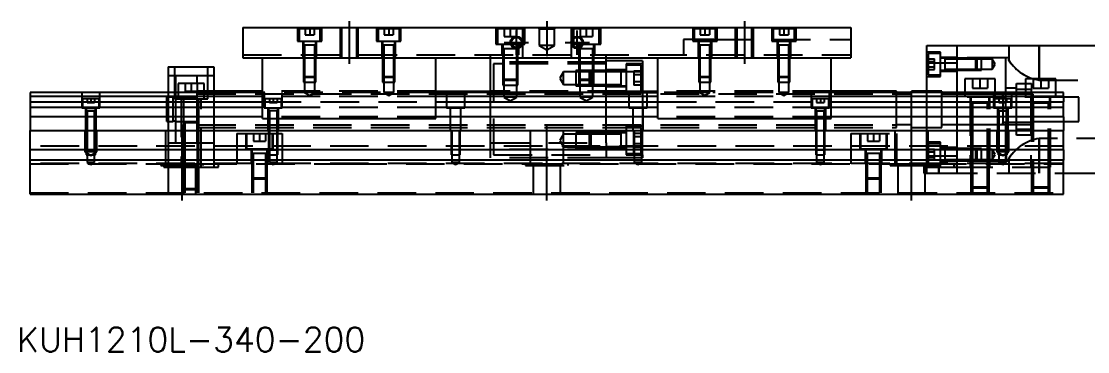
# Model space of a CAD drawing. Extents: x -8 to 530, y -283 to 102.
# Drawn here: x -2.9 to 347.9, y -282.8 to -174 of the extents above; entities that cross this region are included whole.
import ezdxf

# ---------------------------------------------------------------- set-up
doc = ezdxf.new("R2010")
doc.units = 0
doc.linetypes.add('CENTER', pattern=[50.8, 31.75, -6.35, 6.35, -6.35])
doc.linetypes.add('DASHED', pattern=[19.05, 12.7, -6.35])
doc.layers.get('0').update_dxf_attribs({"linetype": 'CONTINUOUS'})
doc.layers.add('CENTER', color=1, linetype='CENTER')
doc.styles.get("Standard").update_dxf_attribs({"font": 'txt.shx', "height": 3, "bigfont": 'bigfont.shx'})

msp = doc.modelspace()

# ---------------------------------------------------------------- linework, layer by layer
at = {"color": 7, "linetype": 'CONTINUOUS'}
for p, q in [((70, -176), (70, -186)), ((70, -176), (270, -176)), ((270, -176), (270, -186)), ((295, -187.67029), (295, -182)), ((295, -182), (305, -182)), ((305, -182), (377, -182)), ((305, -197.5), (305, -182)), ((45.5, -189), (45.5, -197.5)), ((45.5, -189), (60.5, -189)), ((60.5, -189), (60.5, -197.5)), ((70, -186), (270, -186)), ((76.5, -206), (76.5, -186)), ((133.5, -206), (133.5, -186)), ((151.5, -197), (151.5, -186)), ((189.5, -197.5), (189.5, -186)), ((201.5, -187), (189.5, -187)), ((201.5, -187), (201.5, -197.5)), ((206.5, -206), (206.5, -186)), ((263.5, -206), (263.5, -186)), ((295, -197.5), (295, -187.67029)), ((295, -187.67029), (305, -187.67029)), ((194.5, -192.75), (194.5, -190.249994)), ((194.5, -195.250006), (194.5, -190.249994)), ((194.5, -195.250006), (194.5, -192.599968)), ((184.1, -194.85), (189.5, -194.85)), ((317.5, -193), (307.5, -193)), ((307.5, -193), (307.5, -197.5)), ((317.5, -197.5), (317.5, -193)), ((337.5, -193), (327.5, -193)), ((327.5, -193), (327.5, -197.5)), ((337.5, -197.5), (337.5, -193)), ((0, -197.5), (0, -198.752272)), ((76.5, -197.5), (0, -197.5)), ((76.5, -198.752272), (0, -198.752272)), ((0, -198.752272), (0, -200.52668)), ((76.5, -197), (60.5, -197)), ((133.5, -197), (151.5, -197)), ((206.5, -197.5), (133.5, -197.5)), ((206.5, -198.752272), (133.5, -198.752272)), ((201.5, -197), (206.5, -197)), ((285, -197), (263.5, -197)), ((340, -197.5), (263.5, -197.5)), ((340, -198.752272), (263.5, -198.752272)), ((285, -197.5), (285, -197)), ((290, -197.5), (290, -197)), ((295, -197), (290, -197)), ((320, -197.999994), (320, -208.000006)), ((320, -197.999994), (320, -198.75)), ((320, -198.75), (320, -199)), ((321, -198.75), (320, -198.75)), ((320, -199), (320, -199.5)), ((324.5, -198.75), (321, -198.75)), ((327.5, -198.75), (324.5, -198.75)), ((329.5, -198.75), (327.5, -198.75)), ((330, -198.75), (329.5, -198.75)), ((340, -198.752272), (340, -197.5)), ((340, -198.752272), (340, -200.52668)), ((0, -200.52668), (76.5, -200.52668)), ((0, -200.52668), (0, -202.423076)), ((0, -202.423076), (0, -205.477372)), ((76.5, -202.423076), (0, -202.423076)), ((133.5, -200.52668), (206.5, -200.52668)), ((206.5, -202.423076), (133.5, -202.423076)), ((263.5, -200.52668), (340, -200.52668)), ((340, -202.423076), (263.5, -202.423076)), ((315.500006, -201), (309.499994, -201)), ((315.500006, -201), (309.499994, -201)), ((320, -200.8), (320, -202.5)), ((320, -202.5), (320, -207.25)), ((320, -203), (320, -208.000006)), ((335.500006, -201), (329.499994, -201)), ((335.500006, -201), (329.499994, -201)), ((340, -202.423076), (340, -200.52668)), ((340, -205.477372), (340, -202.423076)), ((76.5, -205.477372), (0, -205.477372)), ((0, -205.477372), (0, -210)), ((76.5, -206), (133.5, -206)), ((206.5, -205.477372), (133.5, -205.477372)), ((206.5, -206), (263.5, -206)), ((340, -205.477372), (263.5, -205.477372)), ((340, -205.477372), (340, -210)), ((0, -216.3), (0, -210)), ((0, -210), (340, -210)), ((320, -207.25), (330, -207.25)), ((340, -216.3), (340, -210)), ((189.5, -211.15), (184.1, -211.15)), ((194.5, -211.15), (189.5, -211.15)), ((194.5, -213.25), (194.5, -210.749994)), ((194.5, -215.750006), (194.5, -210.749994)), ((194.5, -213.25), (194.5, -210.749994)), ((194.5, -215.750006), (194.5, -210.749994)), ((194.5, -215.35), (194.5, -211.15)), ((340, -216.3), (0, -216.3)), ((0, -219.7), (0, -216.3)), ((184.1, -215.35), (189.5, -215.35)), ((189.5, -215.35), (194.5, -215.35)), ((194.5, -215.750006), (194.5, -215.35)), ((340, -216.3), (340, -219.7)), ((0, -231), (0, -219.7)), ((340, -219.7), (0, -219.7)), ((340, -231), (340, -219.7)), ((340, -224), (377, -224)), ((0, -231), (340, -231))]:
    msp.add_line(p, q, dxfattribs=at)
at = {"color": 3, "linetype": 'DASHED'}
for p, q in [((88, -176), (88, -180.5)), ((95.5, -176.5), (88.5, -176.5)), ((88.5, -176.5), (88.5, -180.5)), ((90.5, -176.5), (90.5, -178.5)), ((90.5, -178.5), (92, -178.5)), ((92, -176.5), (92, -178.5)), ((92, -178.5), (93.5, -178.5)), ((93.5, -176.5), (93.5, -178.5)), ((95.5, -180.5), (95.5, -176.5)), ((96, -180.5), (96, -176)), ((102.000006, -176), (102.000006, -186)), ((102.5, -176), (102.5, -186)), ((107.5, -186), (107.5, -176)), ((107.999994, -186), (107.999994, -176)), ((114, -176), (114, -180.5)), ((121.5, -176.5), (114.5, -176.5)), ((114.5, -176.5), (114.5, -180.5)), ((116.5, -176.5), (116.5, -178.5)), ((116.5, -178.5), (118, -178.5)), ((118, -176.5), (118, -178.5)), ((118, -178.5), (119.5, -178.5)), ((119.5, -176.5), (119.5, -178.5)), ((121.5, -180.5), (121.5, -176.5)), ((122, -180.5), (122, -176)), ((153.25, -176), (153.25, -181.5)), ((162.25, -176.5), (153.75, -176.5)), ((153.75, -176.5), (153.75, -181.5)), ((156, -176.5), (156, -179)), ((158, -176.5), (158, -179)), ((160, -176.5), (160, -179)), ((162, -176), (162, -186)), ((162.25, -181.5), (162.25, -176.5)), ((162.75, -181.5), (162.75, -176)), ((167.5, -176.5), (167, -176)), ((167.5, -176.5), (167.5, -182)), ((167.5, -176.5), (172.5, -176.5)), ((172.5, -176.5), (173, -176)), ((172.5, -182), (172.5, -176.5)), ((178, -176), (178, -186)), ((178.25, -176), (178.25, -181.5)), ((187.25, -176.5), (178.75, -176.5)), ((178.75, -176.5), (178.75, -179.43875)), ((181, -176.5), (181, -179)), ((183, -176.5), (183, -179)), ((185, -176.5), (185, -179)), ((187.25, -181.5), (187.25, -176.5)), ((187.75, -181.5), (187.75, -176)), ((218, -176), (218, -180.5)), ((225.5, -176.5), (218.5, -176.5)), ((218.5, -176.5), (218.5, -180.5)), ((220.5, -176.5), (220.5, -178.5)), ((220.5, -178.5), (222, -178.5)), ((222, -176.5), (222, -178.5)), ((222, -178.5), (223.5, -178.5)), ((223.5, -176.5), (223.5, -178.5)), ((225.5, -180.5), (225.5, -176.5)), ((226, -180.5), (226, -176)), ((232.000006, -176), (232.000006, -186)), ((232.5, -176), (232.5, -186)), ((237.5, -186), (237.5, -176)), ((237.999994, -186), (237.999994, -176)), ((244, -176), (244, -180.5)), ((251.5, -176.5), (244.5, -176.5)), ((244.5, -176.5), (244.5, -180.5)), ((246.5, -176.5), (246.5, -178.5)), ((246.5, -178.5), (248, -178.5)), ((248, -176.5), (248, -178.5)), ((248, -178.5), (249.5, -178.5)), ((249.5, -176.5), (249.5, -178.5)), ((251.5, -180.5), (251.5, -176.5)), ((252, -180.5), (252, -176)), ((88, -180.5), (96, -180.5)), ((89.75, -180.5), (89.75, -186)), ((94.000006, -181.9), (89.999994, -181.9)), ((94.000006, -181.9), (89.999994, -181.9)), ((94.000006, -181.9), (89.999994, -181.9)), ((90, -180.5), (90, -181.9)), ((90, -181.895), (90, -181.9)), ((90, -181.9), (90.216462, -181.9)), ((90.216708, -181.9), (90, -181.9)), ((90, -181.9), (90, -181.905)), ((90, -181.9), (90, -186)), ((93.783332, -181.9), (90.216708, -181.9)), ((90.35, -181.9), (90.35, -186)), ((93.65, -186), (93.65, -181.9)), ((94, -181.9), (93.783332, -181.9)), ((93.783538, -181.9), (94, -181.9)), ((94, -181.9), (94, -180.5)), ((94, -181.9), (94, -181.895)), ((94, -181.905), (94, -181.9)), ((94, -186), (94, -181.9)), ((94.25, -186), (94.25, -180.5)), ((114, -180.5), (122, -180.5)), ((115.75, -180.5), (115.75, -186)), ((120.000006, -181.9), (115.999994, -181.9)), ((116, -180.5), (116, -181.9)), ((116, -181.895), (116, -181.9)), ((116.216708, -181.9), (116, -181.9)), ((116, -181.9), (116, -181.905)), ((116, -181.9), (116, -186)), ((119.783332, -181.9), (116.216708, -181.9)), ((116.35, -181.9), (116.35, -186)), ((119.65, -186), (119.65, -181.9)), ((120, -181.9), (119.783332, -181.9)), ((120, -181.9), (120, -180.5)), ((120, -181.9), (120, -181.895)), ((120, -181.905), (120, -181.9)), ((120, -186), (120, -181.9)), ((120.25, -186), (120.25, -180.5)), ((153.25, -181.5), (162.75, -181.5)), ((155.25, -181.5), (155.25, -185)), ((155.5, -181.5), (155.5, -183.1)), ((156, -179), (158, -179)), ((158, -179), (160, -179)), ((160.5, -182.572418), (160.5, -181.5)), ((160.75, -185), (160.75, -181.5)), ((172.5, -182), (167.5, -182)), ((167.5, -182), (170, -183.443376)), ((170, -183.443376), (172.5, -182)), ((178.25, -181.5), (187.75, -181.5)), ((178.75, -179.43875), (178.75, -179.922968)), ((178.75, -179.922968), (178.75, -181.5)), ((180.25, -181.5), (180.25, -185)), ((180.5, -181.5), (180.5, -182.572418)), ((181, -179), (183, -179)), ((183, -179), (185, -179)), ((185.5, -183.1), (185.5, -181.5)), ((185.75, -185), (185.75, -181.5)), ((215, -180), (215, -185)), ((225, -180), (215, -180)), ((218, -180.5), (226, -180.5)), ((219.75, -180.5), (219.75, -186)), ((224.000006, -181.9), (219.999994, -181.9)), ((224.000006, -181.9), (219.999994, -181.9)), ((224.000006, -181.9), (219.999994, -181.9)), ((224.000006, -181.9), (219.999994, -181.9)), ((220, -180.5), (220, -181.9)), ((220, -181.895), (220, -181.9)), ((220, -181.9), (220.216462, -181.9)), ((220.216708, -181.9), (220, -181.9)), ((220, -181.9), (220, -181.905)), ((220, -181.9), (220, -186)), ((223.783332, -181.9), (220.216708, -181.9)), ((220.35, -181.9), (220.35, -186)), ((223.65, -186), (223.65, -181.9)), ((224, -181.9), (223.783332, -181.9)), ((223.783538, -181.9), (224, -181.9)), ((224, -181.9), (224, -180.5)), ((224, -181.9), (224, -181.895)), ((224, -181.905), (224, -181.9)), ((224, -186), (224, -181.9)), ((224.25, -186), (224.25, -180.5)), ((225, -180), (270, -180)), ((244, -180.5), (252, -180.5)), ((245.75, -180.5), (245.75, -186)), ((250.000006, -181.9), (245.999994, -181.9)), ((250.000006, -181.9), (245.999994, -181.9)), ((250.000006, -181.9), (245.999994, -181.9)), ((250.000006, -181.9), (245.999994, -181.9)), ((246, -180.5), (246, -181.9)), ((246, -181.895), (246, -181.9)), ((246, -181.9), (246.216462, -181.9)), ((246.216708, -181.9), (246, -181.9)), ((246, -181.9), (246, -186)), ((246, -181.9), (246, -181.905)), ((249.783332, -181.9), (246.216708, -181.9)), ((246.35, -181.9), (246.35, -186)), ((249.65, -186), (249.65, -181.9)), ((250, -181.9), (249.783332, -181.9)), ((249.783538, -181.9), (250, -181.9)), ((250, -180.5), (250, -180)), ((250, -180), (250, -180.5)), ((250, -181.9), (250, -180.5)), ((250, -181.9), (250, -181.895)), ((250, -186), (250, -181.9)), ((250, -181.905), (250, -181.9)), ((250.25, -186), (250.25, -180.5)), ((322, -182), (322, -186.477288)), ((332, -193.35635), (332, -182)), ((332, -182), (332, -193.35635)), ((70, -185), (270, -185)), ((151.5, -186), (151.5, -185)), ((160.500006, -183.1), (155.499994, -183.1)), ((160.500006, -183.1), (155.499994, -183.1)), ((155.5, -183.095), (155.5, -183.1)), ((155.5, -183.1), (155.757448, -183.1)), ((155.757468, -183.1), (155.5, -183.1)), ((155.5, -183.1), (155.5, -183.105)), ((155.5, -183.1), (155.5, -185)), ((155.5, -185), (155.5, -186)), ((155.500006, -185), (155.500006, -186)), ((160.013852, -183.1), (155.757468, -183.1)), ((155.9, -183.1), (155.9, -185)), ((155.9, -185), (155.9, -186)), ((160.242552, -183.1), (160.013852, -183.1)), ((160.1, -185), (160.1, -183.1)), ((160.1, -193.5), (160.1, -185)), ((160.5, -183.1), (160.242552, -183.1)), ((160.242602, -183.1), (160.5, -183.1)), ((160.499994, -193.1), (160.499994, -185)), ((160.5, -182.936492), (160.5, -182.572418)), ((160.5, -183.1), (160.5, -182.936492)), ((160.5, -183.1), (160.5, -183.095)), ((160.5, -183.105), (160.5, -183.1)), ((160.5, -185), (160.5, -183.1)), ((160.5, -193.1), (160.5, -185)), ((185.500006, -183.1), (180.499994, -183.1)), ((185.500006, -183.1), (180.499994, -183.1)), ((180.5, -182.572418), (180.5, -182.936492)), ((180.5, -182.936492), (180.5, -183.1)), ((180.5, -183.095), (180.5, -183.1)), ((180.5, -183.1), (180.757448, -183.1)), ((180.757468, -183.1), (180.5, -183.1)), ((180.5, -183.1), (180.5, -183.105)), ((180.5, -183.1), (180.5, -185)), ((180.5, -185), (180.5, -193.1)), ((180.500006, -185), (180.500006, -193.1)), ((185.242552, -183.1), (180.757468, -183.1)), ((180.9, -183.1), (180.9, -185)), ((180.9, -185), (180.9, -193.5)), ((185.1, -185), (185.1, -183.1)), ((185.1, -193.5), (185.1, -185)), ((185.5, -183.1), (185.242552, -183.1)), ((185.242602, -183.1), (185.5, -183.1)), ((185.499994, -193.1), (185.499994, -185)), ((185.5, -183.1), (185.5, -183.095)), ((185.5, -183.105), (185.5, -183.1)), ((185.5, -185), (185.5, -183.1)), ((185.5, -193.1), (185.5, -185)), ((189.5, -186), (189.5, -185)), ((299.5, -184.150758), (295, -184.150758)), ((295.5, -184.650758), (295.5, -188.150758)), ((299.5, -184.650758), (295.5, -184.650758)), ((299.5, -192.150758), (299.5, -184.150758)), ((305, -185.900758), (299.5, -185.900758)), ((47.5, -189), (47.5, -199.5)), ((58.5, -199.5), (58.5, -189)), ((90, -186), (90, -192.15)), ((90.000006, -186), (90.000002, -192.15)), ((90.35, -186), (90.35, -192.5)), ((93.65, -192.5), (93.65, -186)), ((93.999998, -192.15), (93.999994, -186)), ((94, -192.15), (94, -186)), ((116, -186), (116, -192.15)), ((116.000006, -186), (116.000002, -192.15)), ((116.35, -186), (116.35, -192.5)), ((119.65, -192.5), (119.65, -186)), ((119.999998, -192.15), (119.999994, -186)), ((120, -192.15), (120, -186)), ((189.5, -187.5), (151.5, -187.5)), ((152.5, -188), (152.5, -206)), ((155.5, -188), (152.5, -188)), ((155.5, -186), (155.5, -193.1)), ((155.9, -188), (155.5, -188)), ((155.500006, -186), (155.500006, -193.100006)), ((155.9, -186), (155.9, -193.5)), ((189.5, -188), (155.9, -188)), ((196.1, -188), (196.1, -197.5)), ((201.5, -188), (196.1, -188)), ((198.65, -188.5), (196.1, -188.5)), ((199, -188.5), (198.65, -188.5)), ((201.1, -188.5), (199, -188.5)), ((201.1, -197), (201.1, -188.5)), ((220, -186), (220, -192.15)), ((220.000006, -186), (220.000002, -192.15)), ((220.35, -186), (220.35, -192.5)), ((223.65, -192.5), (223.65, -186)), ((223.999998, -192.15), (223.999994, -186)), ((224, -192.15), (224, -186)), ((246, -186), (246, -192.15)), ((246.000006, -186), (246.000002, -192.15)), ((246.35, -186), (246.35, -192.5)), ((249.65, -192.5), (249.65, -186)), ((249.999998, -192.15), (249.999994, -186)), ((250, -192.15), (250, -186)), ((295.5, -186.418706), (297.5, -186.418706)), ((295.5, -187.284732), (297.5, -187.284732)), ((295.5, -188.150758), (295.5, -191.650758)), ((295.5, -189.016782), (297.5, -189.016782)), ((297.5, -187.284732), (297.5, -186.418706)), ((297.5, -189.016782), (297.5, -187.284732)), ((297.5, -189.882808), (297.5, -189.016782)), ((300.9, -186.150758), (299.5, -186.150758)), ((300.9, -186.150758), (300.895, -186.150758)), ((300.9, -186.150752), (300.9, -190.150762)), ((300.9, -186.150752), (300.9, -190.150762)), ((300.9, -186.150752), (300.9, -186.500758)), ((300.9, -186.150758), (300.9, -186.367426)), ((305, -186.150758), (300.9, -186.150758)), ((300.905, -186.150758), (300.9, -186.150758)), ((300.9, -186.367426), (300.9, -188.150758)), ((300.9, -186.500758), (300.9, -188.017714)), ((305, -186.500758), (300.9, -186.500758)), ((300.9, -188.017714), (300.9, -188.283802)), ((300.9, -188.150758), (300.9, -190.150762)), ((300.9, -188.150758), (300.9, -190.150762)), ((300.9, -188.150758), (300.9, -189.93405)), ((300.9, -188.283802), (300.9, -189.800758)), ((321, -186), (305, -186)), ((311.15, -186.150758), (305, -186.150758)), ((311.150006, -186.150762), (305, -186.150762)), ((311.5, -186.500758), (305, -186.500758)), ((311.15, -188.150758), (311.15, -186.150758)), ((311.5, -186.500758), (311.15, -186.150758)), ((311.15, -190.150758), (311.15, -188.150758)), ((313, -186.150762), (311.150006, -186.150762)), ((311.5, -186.500758), (311.5, -188.150758)), ((313, -186.500758), (311.5, -186.500758)), ((311.5, -188.150758), (311.5, -189.800758)), ((313, -190.150752), (313, -186.150762)), ((316.5, -186.500758), (313, -186.500758)), ((316.5, -186.500758), (316.5, -188.150758)), ((317.452628, -188.150758), (316.5, -186.500758)), ((316.5, -188.150758), (316.5, -189.800758)), ((316.5, -189.800758), (317.452628, -188.150758)), ((321, -197.5), (321, -186)), ((322, -186), (321, -186)), ((322.038578, -186.714492), (322, -186.477288)), ((322, -186.477288), (322.033206, -186.69572)), ((322.033206, -186.69572), (322.130496, -186.952408)), ((322.151334, -186.995906), (322.038578, -186.714492)), ((48, -192), (45.5, -192)), ((48, -197.5), (48, -192)), ((55, -192), (48, -192)), ((55, -194.5), (55, -192)), ((60.5, -192), (55, -192)), ((90, -192.15), (94, -192.15)), ((90, -192.15), (90.35, -192.5)), ((90.000002, -192.15), (90.000006, -194)), ((93.65, -192.5), (90.35, -192.5)), ((90.35, -192.5), (90.35, -194)), ((93.65, -192.5), (94, -192.15)), ((93.65, -194), (93.65, -192.5)), ((93.999994, -194), (93.999998, -192.15)), ((116, -192.15), (120, -192.15)), ((116, -192.15), (116.35, -192.5)), ((116.000002, -192.15), (116.000006, -194)), ((119.65, -192.5), (116.35, -192.5)), ((116.35, -192.5), (116.35, -194)), ((119.65, -192.5), (120, -192.15)), ((119.65, -194), (119.65, -192.5)), ((119.999994, -194), (119.999998, -192.15)), ((175.5, -190.65), (174.287564, -192.75)), ((174.287564, -192.75), (175.5, -194.85)), ((175.5, -194.85), (175.5, -190.65)), ((179.5, -190.65), (175.5, -190.65)), ((184.5, -190.250002), (179.5, -190.250006)), ((179.5, -190.250006), (179.5, -195.249994)), ((184.1, -190.65), (179.5, -190.65)), ((184.5, -190.25), (184.1, -190.65)), ((184.1, -194.85), (184.1, -190.65)), ((189.5, -190.65), (184.1, -190.65)), ((184.5, -190.25), (184.5, -195.25)), ((189.5, -190.25), (184.5, -190.25)), ((189.5, -190.250006), (184.5, -190.250002)), ((196.1, -190), (189.5, -190)), ((194.5, -190.25), (189.5, -190.25)), ((195, -190.630684), (189.5, -190.630684)), ((194.5, -190.65), (189.5, -190.65)), ((194.5, -190.25), (194.495, -190.25)), ((194.5, -192.599968), (194.5, -190.249994)), ((194.5, -190.507468), (194.5, -190.25)), ((194.505, -190.25), (194.5, -190.25)), ((195, -190.25), (194.5, -190.25)), ((194.5, -192.599954), (194.5, -190.507468)), ((194.5, -192.95002), (194.5, -192.599954)), ((195.35, -190.25), (195, -190.25)), ((195.35, -190.630684), (195, -190.630684)), ((196.1, -190.25), (195.35, -190.25)), ((198.65, -190.630684), (195.35, -190.630684)), ((198.6, -190.440598), (198.6, -191.5953)), ((201.1, -190.440598), (198.6, -190.440598)), ((198.6, -191.5953), (198.6, -193.9047)), ((201.1, -191.5953), (198.6, -191.5953)), ((199, -190.630684), (198.65, -190.630684)), ((201.5, -190.630684), (199, -190.630684)), ((220, -192.15), (224, -192.15)), ((220, -192.15), (220.35, -192.5)), ((220.000002, -192.15), (220.000006, -194)), ((223.65, -192.5), (220.35, -192.5)), ((220.35, -192.5), (220.35, -194)), ((223.65, -192.5), (224, -192.15)), ((223.65, -194), (223.65, -192.5)), ((223.999994, -194), (223.999998, -192.15)), ((246, -192.15), (250, -192.15)), ((246, -192.15), (246.35, -192.5)), ((246.000002, -192.15), (246.000006, -194)), ((249.65, -192.5), (246.35, -192.5)), ((246.35, -192.5), (246.35, -194)), ((249.65, -192.5), (250, -192.15)), ((249.65, -194), (249.65, -192.5)), ((249.999994, -194), (249.999998, -192.15)), ((295, -192.150758), (299.5, -192.150758)), ((295.5, -189.882808), (297.5, -189.882808)), ((295.5, -191.650758), (299.5, -191.650758)), ((299.5, -190.150758), (300.905, -190.150758)), ((299.5, -190.400758), (305, -190.400758)), ((300.895, -190.150758), (305, -190.150758)), ((300.9, -189.800758), (305, -189.800758)), ((300.9, -189.93405), (300.9, -190.150758)), ((300.9, -189.93405), (300.9, -190.150758)), ((300.9, -190.150758), (300.9, -189.93409)), ((300.9, -190.150758), (300.9, -189.93409)), ((305, -189.800758), (311.5, -189.800758)), ((305, -190.150752), (311.150006, -190.150752)), ((305, -190.150758), (311.15, -190.150758)), ((311.15, -190.150758), (311.5, -189.800758)), ((311.150006, -190.150752), (313, -190.150752)), ((311.5, -189.800758), (313, -189.800758)), ((313, -189.800758), (316.5, -189.800758)), ((57.25, -194.5), (48.75, -194.5)), ((48.75, -194.5), (48.75, -197.5)), ((51, -194.5), (51, -197)), ((53, -194.5), (53, -197)), ((55, -194.5), (55, -197)), ((57.25, -197.5), (57.25, -194.5)), ((90.000006, -194), (93.999994, -194)), ((90.35, -194), (90.35, -197.5)), ((93.65, -197.5), (93.65, -194)), ((116.000006, -194), (119.999994, -194)), ((116.35, -194), (116.35, -197.5)), ((119.65, -197.5), (119.65, -194)), ((155.5, -193.1), (160.5, -193.1)), ((155.5, -193.1), (155.9, -193.5)), ((155.500006, -193.100006), (155.500006, -195)), ((155.500006, -195), (160.499994, -195)), ((160.1, -193.5), (155.9, -193.5)), ((155.9, -193.5), (155.9, -195)), ((155.9, -195), (155.9, -199)), ((160.1, -193.5), (160.5, -193.1)), ((160.1, -195), (160.1, -193.5)), ((160.1, -199), (160.1, -195)), ((160.499994, -195), (160.499994, -193.1)), ((175.5, -194.85), (179.5, -194.85)), ((179.5, -194.85), (184.1, -194.85)), ((179.5, -195.249994), (184.5, -195.249998)), ((180.5, -193.1), (185.5, -193.1)), ((180.5, -193.1), (180.9, -193.5)), ((180.500006, -193.1), (180.500006, -195)), ((180.500006, -195), (185.499994, -195)), ((185.1, -193.5), (180.9, -193.5)), ((180.9, -193.5), (180.9, -195)), ((180.9, -195), (180.9, -199)), ((184.1, -194.85), (184.5, -195.25)), ((184.1, -194.85), (189.5, -194.85)), ((184.5, -195.249998), (189.5, -195.249994)), ((184.5, -195.25), (189.5, -195.249998)), ((185.1, -193.5), (185.5, -193.1)), ((185.1, -195), (185.1, -193.5)), ((185.1, -199), (185.1, -195)), ((185.499994, -195), (185.499994, -193.1)), ((189.5, -194.85), (194.5, -194.85)), ((189.5, -195.249998), (194.505, -195.25)), ((189.5, -195.5), (196.1, -195.5)), ((194.495, -195.25), (196.1, -195.25)), ((194.5, -194.992552), (194.5, -192.95002)), ((194.5, -195.25), (194.5, -194.992552)), ((201.1, -193.9047), (198.6, -193.9047)), ((198.6, -193.9047), (198.6, -195.059402)), ((201.1, -195.059402), (198.6, -195.059402)), ((220.000006, -194), (223.999994, -194)), ((220.35, -194), (220.35, -197.5)), ((223.65, -197.5), (223.65, -194)), ((246.000006, -194), (249.999994, -194)), ((246.35, -194), (246.35, -197.5)), ((249.65, -197.5), (249.65, -194)), ((310, -193), (310, -196)), ((310, -196), (312.5, -196)), ((312.5, -193), (312.5, -196)), ((312.5, -196), (315, -196)), ((315, -193), (315, -196)), ((324.5, -196), (321, -196)), ((324.5, -194.5), (327.5, -194.5)), ((324.5, -196.5), (324.5, -194.5)), ((327.5, -194.5), (329.5, -194.5)), ((329.5, -194.5), (329.5, -196.5)), ((330, -193), (330, -196)), ((330, -196), (332.5, -196)), ((332, -193.35635), (357, -193.35635)), ((332.5, -193), (332.5, -196)), ((332.5, -196), (335, -196)), ((335, -193), (335, -196)), ((17, -197.5), (17, -202.5)), ((22.75, -199.5), (17.25, -199.5)), ((17.25, -199.5), (17.25, -202.5)), ((18.75, -199.5), (18.75, -200.8)), ((20, -199.5), (20, -200.8)), ((21.25, -199.5), (21.25, -200.8)), ((22.75, -202.5), (22.75, -199.5)), ((23, -202.5), (23, -197.5)), ((45, -203), (45, -199)), ((45.5, -199), (45, -199)), ((45.5, -197.5), (45.5, -210)), ((47.1, -199), (45.5, -199)), ((47.1, -203), (47.1, -199)), ((48, -199.2), (47.1, -199.2)), ((47.5, -199.5), (58.5, -199.5)), ((48, -203), (48, -197.5)), ((48.75, -199), (48, -199)), ((48.75, -197.5), (48.75, -199.5)), ((55, -199), (48.75, -199)), ((49.75, -199.5), (49.75, -222)), ((50.5, -199.5), (50.5, -207.5)), ((51, -197), (53, -197)), ((53, -197), (55, -197)), ((55, -197.5), (55, -197)), ((57.25, -197), (55, -197)), ((55, -199.5), (55, -197.5)), ((55, -197.875), (285, -197.875)), ((55, -203), (55, -199.5)), ((55.5, -207.5), (55.5, -199.5)), ((56.25, -222), (56.25, -199.5)), ((60.5, -197), (57.25, -197)), ((57.25, -199.5), (57.25, -197.5)), ((60.5, -197.5), (60.5, -210)), ((133.5, -197), (76.5, -197)), ((115.35, -197.5), (76.5, -197.5)), ((133.5, -198.752272), (76.5, -198.752272)), ((77, -197.5), (77, -202.5)), ((82.75, -199.5), (77.25, -199.5)), ((77.25, -199.5), (77.25, -202.5)), ((78.75, -199.5), (78.75, -200.8)), ((80, -199.5), (80, -200.8)), ((81.25, -199.5), (81.25, -200.8)), ((82.75, -202.5), (82.75, -199.5)), ((83, -202.5), (83, -197.5)), ((93.65, -197.5), (90.35, -197.5)), ((90.35, -197.5), (92, -198.452628)), ((92, -198.452628), (93.65, -197.5)), ((119.65, -197.5), (116.35, -197.5)), ((116.35, -197.5), (118, -198.452628)), ((118, -198.452628), (119.65, -197.5)), ((133.5, -197.5), (118.65, -197.5)), ((137, -197.5), (137, -202.5)), ((143, -202.5), (143, -197.5)), ((151.5, -210), (151.5, -197)), ((196.1, -197), (151.5, -197)), ((160.1, -199), (155.9, -199)), ((155.9, -199), (158, -200.212436)), ((158, -200.212436), (160.1, -199)), ((185.1, -199), (180.9, -199)), ((180.9, -199), (183, -200.212436)), ((183, -200.212436), (185.1, -199)), ((189.5, -210), (189.5, -197.5)), ((195.35, -197.5), (206.5, -197.5)), ((196.1, -197), (201.1, -197)), ((197, -197.5), (197, -202.5)), ((221.35, -197.5), (198.65, -197.5)), ((201.5, -197), (201.1, -197)), ((201.5, -197.5), (201.5, -210)), ((203, -202.5), (203, -197.5)), ((263.5, -197), (206.5, -197)), ((263.5, -198.752272), (206.5, -198.752272)), ((223.65, -197.5), (220.35, -197.5)), ((220.35, -197.5), (222, -198.452628)), ((222, -198.452628), (223.65, -197.5)), ((263.5, -197.5), (224.65, -197.5)), ((249.65, -197.5), (246.35, -197.5)), ((246.35, -197.5), (248, -198.452628)), ((248, -198.452628), (249.65, -197.5)), ((257, -197.5), (257, -202.5)), ((262.75, -199.5), (257.25, -199.5)), ((257.25, -199.5), (257.25, -202.5)), ((258.75, -199.5), (258.75, -200.8)), ((260, -199.5), (260, -200.8)), ((261.25, -199.5), (261.25, -200.8)), ((262.75, -202.5), (262.75, -199.5)), ((263, -202.5), (263, -197.5)), ((285, -203), (285, -197.5)), ((290, -198), (285, -198)), ((290, -203), (290, -197.5)), ((300, -197), (295, -197)), ((295, -210), (295, -197.5)), ((300, -197.5), (300, -197)), ((300, -203), (300, -197.5)), ((305, -198), (300, -198)), ((305, -199), (305, -197.5)), ((307.5, -198), (305, -198)), ((340, -199), (305, -199)), ((305, -210), (305, -199)), ((307.5, -197.5), (307.5, -199)), ((317.5, -198), (307.5, -198)), ((309.25, -199), (309.25, -222)), ((309.5, -199), (309.5, -201)), ((315.5, -201), (315.5, -199)), ((315.75, -222), (315.75, -199)), ((317, -197.5), (317, -202.5)), ((322.75, -199.5), (317.25, -199.5)), ((317.25, -199.5), (317.25, -202.5)), ((317.5, -199), (317.5, -197.5)), ((320, -198), (317.5, -198)), ((318.75, -199.5), (318.75, -200.8)), ((320, -198), (319.995, -198)), ((320, -198), (320, -198.564922)), ((320, -198.564038), (320, -198)), ((320.005, -198), (320, -198)), ((321, -198), (320, -198)), ((320, -198.564922), (320, -198.999226)), ((320, -198.999226), (320, -199.399154)), ((320, -199.5), (320, -200.8)), ((321, -199), (321, -197.5)), ((324.5, -198), (321, -198)), ((321, -199.5), (321, -199)), ((321, -202.5), (321, -199.5)), ((321.25, -199.5), (321.25, -200.8)), ((322.75, -202.5), (322.75, -199.5)), ((323, -202.5), (323, -197.5)), ((327.5, -196.5), (324.5, -196.5)), ((324.5, -197.5), (324.5, -196.5)), ((324.5, -199), (324.5, -197.5)), ((327.5, -198), (324.5, -198)), ((324.5, -209.5), (324.5, -199)), ((329.5, -196.5), (327.5, -196.5)), ((327.5, -197.5), (327.5, -199)), ((329.5, -198), (327.5, -198)), ((329.25, -199), (329.25, -222)), ((329.5, -197.5), (329.5, -196.5)), ((329.5, -199), (329.5, -197.5)), ((330, -198), (329.5, -198)), ((329.5, -199), (329.5, -201)), ((330, -199), (330, -198)), ((330, -201), (330, -199)), ((335.5, -201), (335.5, -199)), ((335.75, -222), (335.75, -199)), ((337.5, -199), (337.5, -197.5)), ((345, -199), (340, -199)), ((345, -203), (345, -199)), ((17, -202.5), (23, -202.5)), ((18.25, -202.5), (18.25, -210)), ((18.5, -202.5), (18.5, -203.5)), ((18.75, -200.8), (20, -200.8)), ((20, -200.8), (21.25, -200.8)), ((21.5, -203.5), (21.5, -202.5)), ((21.75, -210), (21.75, -202.5)), ((45, -207), (45, -203)), ((47.1, -207), (47.1, -203)), ((48, -210), (48, -203)), ((55, -207.500302), (55, -203)), ((76.5, -200.52668), (133.5, -200.52668)), ((133.5, -202.423076), (76.5, -202.423076)), ((77, -202.5), (83, -202.5)), ((78.25, -202.5), (78.25, -210)), ((78.5, -202.5), (78.5, -203.5)), ((78.75, -200.8), (80, -200.8)), ((80, -200.8), (81.25, -200.8)), ((81.5, -203.5), (81.5, -202.5)), ((81.75, -210), (81.75, -202.5)), ((137, -202.5), (143, -202.5)), ((138.25, -202.5), (138.25, -210)), ((141.75, -210), (141.75, -202.5)), ((197, -202.5), (203, -202.5)), ((198.25, -202.5), (198.25, -210)), ((201.75, -210), (201.75, -202.5)), ((206.5, -200.52668), (263.5, -200.52668)), ((263.5, -202.423076), (206.5, -202.423076)), ((257, -202.5), (263, -202.5)), ((258.25, -202.5), (258.25, -210)), ((258.5, -202.5), (258.5, -203.5)), ((258.75, -200.8), (260, -200.8)), ((260, -200.8), (261.25, -200.8)), ((261.5, -203.5), (261.5, -202.5)), ((261.75, -210), (261.75, -202.5)), ((285, -209), (285, -203)), ((290, -209), (290, -203)), ((300, -209), (300, -203)), ((309.5, -200.995), (309.5, -201)), ((309.849602, -201), (309.5, -201)), ((309.5, -201), (309.5, -201.005)), ((309.5, -201), (309.5, -210)), ((315.15035, -201), (309.849602, -201)), ((310, -201), (310, -210)), ((315, -222), (315, -201)), ((315.5, -201), (315.15035, -201)), ((315.5, -201), (315.5, -200.995)), ((315.5, -201.005), (315.5, -201)), ((315.5, -222), (315.5, -201)), ((317, -202.5), (323, -202.5)), ((318.25, -202.5), (318.25, -210)), ((318.5, -202.5), (318.5, -203.5)), ((318.75, -200.8), (320, -200.8)), ((320, -200.8), (321.25, -200.8)), ((320, -200.899918), (320, -202.499894)), ((320, -202.499894), (320, -203.200036)), ((320, -203.200036), (320, -207.43509)), ((321, -203), (321, -202.5)), ((321, -220), (321, -203)), ((321.5, -203.5), (321.5, -202.5)), ((321.75, -210), (321.75, -202.5)), ((329.5, -200.995), (329.5, -201)), ((329.5, -201), (329.84965, -201)), ((329.849602, -201), (329.5, -201)), ((329.5, -201), (329.5, -222)), ((329.5, -201), (329.5, -201.005)), ((335.15035, -201), (329.849602, -201)), ((330, -201), (330, -222)), ((335, -222), (335, -201)), ((335.150204, -201), (335.5, -201)), ((335.5, -201), (335.15035, -201)), ((335.5, -201), (335.5, -200.995)), ((335.5, -222), (335.5, -201)), ((335.5, -201.005), (335.5, -201)), ((345, -207), (345, -203)), ((21.500006, -203.5), (18.499994, -203.5)), ((19.998804, -203.5), (18.499994, -203.5)), ((21.500006, -203.5), (18.499994, -203.5)), ((19.998804, -203.5), (18.499994, -203.5)), ((18.5, -203.495), (18.5, -203.5)), ((18.5, -203.5), (18.62467, -203.5)), ((18.624678, -203.5), (18.5, -203.5)), ((18.5, -203.5), (18.62467, -203.5)), ((18.624678, -203.5), (18.5, -203.5)), ((18.5, -203.5), (18.5, -203.505)), ((18.5, -203.5), (18.5, -210)), ((18.62467, -203.5), (21.375392, -203.5)), ((18.62467, -203.5), (21.375392, -203.5)), ((19.998804, -203.5), (18.624678, -203.5)), ((19.998804, -203.5), (18.624678, -203.5)), ((18.75, -203.5), (18.75, -210)), ((21.500006, -203.5), (19.998804, -203.5)), ((21.500006, -203.5), (19.998804, -203.5)), ((21.37533, -203.5), (19.998804, -203.5)), ((21.37533, -203.5), (19.998804, -203.5)), ((21.25, -210), (21.25, -203.5)), ((21.5, -203.5), (21.37533, -203.5)), ((21.5, -203.5), (21.37533, -203.5)), ((21.375392, -203.5), (21.5, -203.5)), ((21.375392, -203.5), (21.5, -203.5)), ((21.5, -203.5), (21.5, -203.495)), ((21.5, -203.505), (21.5, -203.5)), ((21.5, -210), (21.5, -203.5)), ((47.1, -206.8), (48, -206.8)), ((133.5, -205.477372), (76.5, -205.477372)), ((79.998804, -203.5), (78.499994, -203.5)), ((79.998804, -203.5), (78.499994, -203.5)), ((78.5, -203.495), (78.5, -203.5)), ((78.624678, -203.5), (78.5, -203.5)), ((78.624678, -203.5), (78.5, -203.5)), ((78.5, -203.5), (78.5, -203.505)), ((78.5, -203.5), (78.5, -210)), ((79.998804, -203.5), (78.624678, -203.5)), ((79.998804, -203.5), (78.624678, -203.5)), ((78.75, -203.5), (78.75, -210)), ((81.500006, -203.5), (79.998804, -203.5)), ((81.500006, -203.5), (79.998804, -203.5)), ((81.37533, -203.5), (79.998804, -203.5)), ((81.37533, -203.5), (79.998804, -203.5)), ((81.25, -210), (81.25, -203.5)), ((81.5, -203.5), (81.37533, -203.5)), ((81.5, -203.5), (81.37533, -203.5)), ((81.5, -203.5), (81.5, -203.495)), ((81.5, -203.505), (81.5, -203.5)), ((81.5, -210), (81.5, -203.5)), ((152.5, -206), (152.5, -210)), ((263.5, -205.477372), (206.5, -205.477372)), ((261.500006, -203.5), (258.499994, -203.5)), ((259.998804, -203.5), (258.499994, -203.5)), ((259.998804, -203.5), (258.499994, -203.5)), ((258.5, -203.495), (258.5, -203.5)), ((258.5, -203.5), (258.62467, -203.5)), ((258.624678, -203.5), (258.5, -203.5)), ((258.624678, -203.5), (258.5, -203.5)), ((258.5, -203.5), (258.5, -203.505)), ((258.5, -203.5), (258.5, -210)), ((258.62467, -203.5), (261.375392, -203.5)), ((259.998804, -203.5), (258.624678, -203.5)), ((259.998804, -203.5), (258.624678, -203.5)), ((258.75, -203.5), (258.75, -210)), ((261.500006, -203.5), (259.998804, -203.5)), ((261.500006, -203.5), (259.998804, -203.5)), ((261.37533, -203.5), (259.998804, -203.5)), ((261.37533, -203.5), (259.998804, -203.5)), ((261.25, -210), (261.25, -203.5)), ((261.5, -203.5), (261.37533, -203.5)), ((261.5, -203.5), (261.37533, -203.5)), ((261.375392, -203.5), (261.5, -203.5)), ((261.5, -203.5), (261.5, -203.495)), ((261.5, -203.505), (261.5, -203.5)), ((261.5, -210), (261.5, -203.5)), ((319.998804, -203.5), (318.499994, -203.5)), ((319.998804, -203.5), (318.499994, -203.5)), ((318.5, -203.495), (318.5, -203.5)), ((318.5, -203.5), (318.62467, -203.5)), ((318.624678, -203.5), (318.5, -203.5)), ((318.624678, -203.5), (318.5, -203.5)), ((318.5, -203.5), (318.5, -210)), ((318.5, -203.5), (318.5, -203.505)), ((318.62467, -203.5), (321.375392, -203.5)), ((319.998804, -203.5), (318.624678, -203.5)), ((319.998804, -203.5), (318.624678, -203.5)), ((318.75, -203.5), (318.75, -210)), ((321.500006, -203.5), (319.998804, -203.5)), ((321.500006, -203.5), (319.998804, -203.5)), ((321.37533, -203.5), (319.998804, -203.5)), ((321.37533, -203.5), (319.998804, -203.5)), ((321.25, -210), (321.25, -203.5)), ((321.5, -203.5), (321.37533, -203.5)), ((321.5, -203.5), (321.37533, -203.5)), ((321.375392, -203.5), (321.5, -203.5)), ((321.5, -203.5), (321.5, -203.495)), ((321.5, -210), (321.5, -203.5)), ((321.5, -203.505), (321.5, -203.5)), ((18, -210), (18, -217)), ((18.5, -210), (18.5, -216.25)), ((18.500006, -210), (18.500006, -216.250006)), ((18.75, -210), (18.75, -216.3)), ((21.25, -216.3), (21.25, -210)), ((21.499994, -216.250006), (21.499994, -210)), ((21.5, -216.25), (21.5, -210)), ((22, -217), (22, -210)), ((44.638098, -221), (44.638098, -210)), ((45, -207), (45.5, -207)), ((45.5, -207), (47.1, -207)), ((45.5, -210), (45.5, -216.3)), ((48, -207), (50.5, -207)), ((48, -214), (48, -210)), ((55.500006, -207.5), (50.499994, -207.5)), ((55.500006, -207.5), (50.499994, -207.5)), ((50.5, -207), (55, -207)), ((50.5, -207.495), (50.5, -207.5)), ((50.5, -207.5), (50.757448, -207.5)), ((50.757468, -207.5), (50.5, -207.5)), ((50.5, -207.5), (50.5, -207.505)), ((50.5, -207.5), (50.5, -210)), ((50.5, -210), (50.5, -216.3)), ((55.242552, -207.5), (50.757468, -207.5)), ((50.9, -207.5), (50.9, -210)), ((50.9, -210), (50.9, -216.3)), ((55, -210), (55, -207.500302)), ((55, -208.125), (285, -208.125)), ((55, -209), (285, -209)), ((55, -214), (55, -210)), ((55.1, -210), (55.1, -207.5)), ((55.1, -216.3), (55.1, -210)), ((55.5, -207.5), (55.242552, -207.5)), ((55.242602, -207.5), (55.5, -207.5)), ((55.361902, -210), (55.361902, -221)), ((55.5, -207.5), (55.5, -207.495)), ((55.5, -207.505), (55.5, -207.5)), ((55.5, -210), (55.5, -207.5)), ((55.5, -216.3), (55.5, -210)), ((60.5, -210), (60.5, -216.3)), ((78.5, -210), (78.5, -216.25)), ((78.500006, -210), (78.500006, -216.250006)), ((78.75, -210), (78.75, -216.3)), ((81.25, -216.3), (81.25, -210)), ((81.499994, -216.250006), (81.499994, -210)), ((81.5, -216.25), (81.5, -210)), ((138.500006, -210), (138.500006, -216.3)), ((138.75, -210), (138.75, -218)), ((141.25, -218), (141.25, -210)), ((141.499994, -216.3), (141.499994, -210)), ((151.5, -214), (151.5, -210)), ((152.5, -210), (152.5, -216.3)), ((164.638098, -221), (164.638098, -210)), ((175.361902, -210), (175.361902, -221)), ((189.5, -214), (189.5, -210)), ((196.1, -208.5), (196.1, -218)), ((201.5, -208.5), (196.1, -208.5)), ((201.1, -209), (196.1, -209)), ((198.500006, -210), (198.500006, -216.3)), ((198.75, -210), (198.75, -218)), ((201.1, -210), (201.1, -209)), ((201.1, -216.3), (201.1, -210)), ((201.25, -218), (201.25, -210)), ((201.499994, -216.3), (201.499994, -210)), ((258.5, -210), (258.5, -216.25)), ((258.500006, -210), (258.500006, -216.250006)), ((258.75, -210), (258.75, -216.3)), ((261.25, -216.3), (261.25, -210)), ((261.499994, -216.250006), (261.499994, -210)), ((261.5, -216.25), (261.5, -210)), ((284.638098, -221), (284.638098, -210)), ((285, -208), (290, -208)), ((290, -209), (295, -209)), ((295, -209), (300, -209)), ((295, -216.3), (295, -210)), ((295.361902, -210), (295.361902, -221)), ((300, -208), (305, -208)), ((305, -208), (309.5, -208)), ((305, -216.3), (305, -210)), ((309.5, -208), (310, -208)), ((309.5, -210), (309.5, -216.3)), ((310, -208), (320.005, -208)), ((310, -210), (310, -216.3)), ((318, -210), (318, -217)), ((318.5, -210), (318.5, -216.25)), ((318.500006, -210), (318.500006, -216.250006)), ((318.75, -210), (318.75, -216.3)), ((319.995, -208), (329.5, -208)), ((320, -207.43509), (320, -208)), ((320, -208), (320, -207.435962)), ((320.005, -208), (329.5, -208)), ((321.25, -216.3), (321.25, -210)), ((321.499994, -216.250006), (321.499994, -210)), ((321.5, -216.25), (321.5, -210)), ((322, -217), (322, -210)), ((324.5, -209.5), (329.5, -209.5)), ((324.5, -211.5), (324.5, -209.5)), ((329.5, -208), (330, -208)), ((330, -207), (340, -207)), ((340, -207), (345, -207)), ((68, -211), (68, -216.3)), ((68, -211), (78.5, -211)), ((71, -211), (71, -216)), ((71.25, -211), (71.25, -216)), ((73.5, -211), (73.5, -213.5)), ((73.5, -213.5), (75.5, -213.5)), ((75.5, -211), (75.5, -213.5)), ((75.5, -213.5), (77.5, -213.5)), ((77.5, -211), (77.5, -213.5)), ((78.5, -211), (78.75, -211)), ((78.75, -211), (81.25, -211)), ((79.75, -216), (79.75, -211)), ((80, -216), (80, -211)), ((81.25, -211), (81.5, -211)), ((81.5, -211), (83, -211)), ((83, -211), (83, -216.3)), ((175.5, -211.15), (174.287564, -213.25)), ((174.287564, -213.25), (175.5, -215.35)), ((175.5, -215.35), (175.5, -211.15)), ((179.5, -211.15), (175.5, -211.15)), ((184.5, -210.750002), (179.5, -210.750006)), ((179.5, -210.750006), (179.5, -215.749994)), ((184.1, -211.15), (179.5, -211.15)), ((184.5, -210.75), (184.1, -211.15)), ((184.1, -215.35), (184.1, -211.15)), ((184.5, -210.75), (184.5, -215.75)), ((189.5, -210.75), (184.5, -210.75)), ((189.5, -210.750006), (184.5, -210.750002)), ((196.1, -210.5), (189.5, -210.5)), ((194.505, -210.75), (189.5, -210.75)), ((196.1, -210.75), (194.495, -210.75)), ((194.5, -210.75), (194.5, -211.007448)), ((194.5, -211.007468), (194.5, -210.75)), ((194.5, -210.75), (194.5, -211.007448)), ((194.5, -211.007468), (194.5, -210.75)), ((194.5, -213.099954), (194.5, -211.007468)), ((194.5, -215.492552), (194.5, -213.099954)), ((198.6, -210.940598), (198.6, -212.0953)), ((201.1, -210.940598), (198.6, -210.940598)), ((201.1, -212.0953), (198.6, -212.0953)), ((198.6, -212.0953), (198.6, -214.4047)), ((270, -211), (270, -216.3)), ((270, -211), (285, -211)), ((273, -211), (273, -216)), ((273.25, -211), (273.25, -216)), ((275.5, -211), (275.5, -213.5)), ((275.5, -213.5), (277.5, -213.5)), ((277.5, -211), (277.5, -213.5)), ((277.5, -213.5), (279.5, -213.5)), ((279.5, -211), (279.5, -213.5)), ((281.75, -216), (281.75, -211)), ((282, -216), (282, -211)), ((285, -211), (285, -216.3)), ((299.5, -213.849242), (295, -213.849242)), ((299.5, -221.849242), (299.5, -213.849242)), ((329.5, -211.5), (324.5, -211.5)), ((357, -212.64365), (332, -212.64365)), ((332, -224), (332, -212.64365)), ((332, -212.64365), (332, -222)), ((340, -215.15), (0, -215.15)), ((22, -217), (18, -217)), ((18, -217), (20, -218.1547)), ((18.5, -216.25), (21.5, -216.25)), ((18.5, -216.25), (18.55, -216.3)), ((18.500006, -216.250006), (18.500006, -216.3)), ((18.500006, -216.3), (18.500006, -218)), ((18.55, -216.3), (18.75, -216.5)), ((18.75, -216.3), (18.75, -216.5)), ((21.25, -216.5), (18.75, -216.5)), ((18.75, -216.5), (18.75, -218)), ((20, -218.1547), (22, -217)), ((21.25, -216.5), (21.25, -216.3)), ((21.25, -216.5), (21.45, -216.3)), ((21.25, -218), (21.25, -216.5)), ((21.45, -216.3), (21.5, -216.25)), ((21.499994, -216.3), (21.499994, -216.250006)), ((21.499994, -218), (21.499994, -216.3)), ((45.5, -214), (48, -214)), ((45.5, -216.3), (45.5, -219.7)), ((48, -214), (50.5, -214)), ((50.5, -214), (50.9, -214)), ((50.5, -216.3), (50.5, -219.7)), ((50.9, -214), (55, -214)), ((50.9, -216.3), (50.9, -219.7)), ((55, -214), (60.5, -214)), ((55.1, -219.7), (55.1, -216.3)), ((55.5, -219.7), (55.5, -216.3)), ((60.5, -216.3), (60.5, -219.7)), ((68, -216.3), (68, -219.7)), ((71, -216), (80, -216)), ((72.75, -216), (72.75, -221)), ((73, -216), (73, -216.3)), ((73, -216.3), (73, -217.6)), ((78, -216.3), (78, -216)), ((78, -217.6), (78, -216.3)), ((78.25, -221), (78.25, -216)), ((78.5, -216.25), (81.5, -216.25)), ((78.5, -216.25), (78.55, -216.3)), ((78.500006, -216.250006), (78.500006, -216.3)), ((78.500006, -216.3), (78.500006, -218)), ((78.55, -216.3), (78.75, -216.5)), ((78.75, -216.3), (78.75, -216.5)), ((81.25, -216.5), (78.75, -216.5)), ((78.75, -216.5), (78.75, -218)), ((81.25, -216.5), (81.25, -216.3)), ((81.25, -216.5), (81.45, -216.3)), ((81.25, -218), (81.25, -216.5)), ((81.45, -216.3), (81.5, -216.25)), ((81.499994, -216.3), (81.499994, -216.250006)), ((81.499994, -218), (81.499994, -216.3)), ((83, -216.3), (83, -219.7)), ((138.500006, -216.3), (138.500006, -218)), ((141.499994, -218), (141.499994, -216.3)), ((151.5, -214), (189.5, -214)), ((151.5, -216.3), (151.5, -214)), ((189.5, -216.275918), (151.5, -216.275918)), ((151.5, -219), (151.5, -216.3)), ((152.5, -216.3), (152.5, -218)), ((175.5, -215.35), (179.5, -215.35)), ((179.5, -215.35), (184.1, -215.35)), ((179.5, -215.749994), (184.5, -215.749998)), ((184.1, -215.35), (184.5, -215.75)), ((184.5, -215.749998), (189.5, -215.749994)), ((184.5, -215.75), (189.5, -215.75)), ((189.5, -214), (189.5, -216.3)), ((198.500006, -215.369316), (189.5, -215.369316)), ((189.5, -215.75), (194.5, -215.75)), ((189.5, -216), (196.1, -216)), ((189.5, -216.3), (189.5, -219)), ((194.495, -215.75), (194.5, -215.75)), ((194.5, -215.75), (194.5, -215.492552)), ((194.5, -215.75), (194.505, -215.75)), ((194.5, -215.75), (196.1, -215.75)), ((201.5, -215.369316), (198.500006, -215.369316)), ((198.500006, -216.3), (198.500006, -218)), ((198.6, -214.4047), (198.6, -215.559402)), ((201.1, -214.4047), (198.6, -214.4047)), ((201.1, -215.559402), (198.6, -215.559402)), ((201.1, -217.5), (201.1, -216.3)), ((201.499994, -218), (201.499994, -216.3)), ((258.5, -216.25), (261.5, -216.25)), ((258.5, -216.25), (258.55, -216.3)), ((258.500006, -216.250006), (258.500006, -216.3)), ((258.500006, -216.3), (258.500006, -218)), ((258.55, -216.3), (258.75, -216.5)), ((258.75, -216.3), (258.75, -216.5)), ((261.25, -216.5), (258.75, -216.5)), ((258.75, -216.5), (258.75, -218)), ((261.25, -216.5), (261.25, -216.3)), ((261.25, -216.5), (261.45, -216.3)), ((261.25, -218), (261.25, -216.5)), ((261.45, -216.3), (261.5, -216.25)), ((261.499994, -216.3), (261.499994, -216.250006)), ((261.499994, -218), (261.499994, -216.3)), ((270, -216.3), (270, -219.7)), ((273, -216), (282, -216)), ((274.75, -216), (274.75, -221)), ((275, -216), (275, -216.3)), ((275, -216.3), (275, -217.6)), ((280, -216.3), (280, -216)), ((280, -217.6), (280, -216.3)), ((280.25, -221), (280.25, -216)), ((285, -216.3), (285, -219.7)), ((295, -218.32971), (295, -216.3)), ((295.5, -214.349242), (295.5, -216.3)), ((299.5, -214.349242), (295.5, -214.349242)), ((295.5, -216.117192), (297.5, -216.117192)), ((295.5, -216.3), (295.5, -217.849242)), ((295.5, -216.983218), (297.5, -216.983218)), ((297.5, -216.983218), (297.5, -216.117192)), ((297.5, -218.715268), (297.5, -216.983218)), ((305, -215.599242), (299.5, -215.599242)), ((300.9, -215.849242), (299.5, -215.849242)), ((300.9, -215.849242), (300.895, -215.849242)), ((300.9, -215.849238), (300.9, -219.849248)), ((300.9, -215.849238), (300.9, -216.3)), ((300.9, -215.849242), (300.9, -216.06591)), ((305, -215.849242), (300.9, -215.849242)), ((300.905, -215.849242), (300.9, -215.849242)), ((300.9, -216.06591), (300.9, -216.299676)), ((305, -216.199242), (300.9, -216.199242)), ((300.9, -216.299676), (300.9, -216.434256)), ((300.9, -216.3), (300.9, -216.434252)), ((300.9, -216.434252), (300.9, -217.709196)), ((300.9, -216.434256), (300.9, -217.849242)), ((309.5, -215.849242), (305, -215.849242)), ((309.5, -215.849248), (305, -215.849248)), ((309.5, -216.199242), (305, -216.199242)), ((305, -219.7), (305, -216.3)), ((310, -215.849242), (309.5, -215.849242)), ((310, -215.849248), (309.5, -215.849248)), ((310, -216.199242), (309.5, -216.199242)), ((309.5, -216.3), (309.5, -219.7)), ((311.15, -215.849242), (310, -215.849242)), ((311.150006, -215.849248), (310, -215.849248)), ((311.5, -216.199242), (310, -216.199242)), ((310, -216.3), (310, -219.7)), ((311.15, -216.3), (311.15, -215.849242)), ((311.5, -216.199242), (311.15, -215.849242)), ((311.15, -217.849242), (311.15, -216.3)), ((313, -215.849248), (311.150006, -215.849248)), ((311.5, -216.199242), (311.5, -216.3)), ((313, -216.199242), (311.5, -216.199242)), ((311.5, -216.3), (311.5, -217.849242)), ((313, -216.3), (313, -215.849248)), ((316.5, -216.199242), (313, -216.199242)), ((313, -219.7), (313, -216.3)), ((316.5, -216.199242), (316.5, -217.849242)), ((317.452628, -217.849242), (316.5, -216.199242)), ((322, -217), (318, -217)), ((318, -217), (320, -218.1547)), ((318.5, -216.25), (321.5, -216.25)), ((318.5, -216.25), (318.55, -216.3)), ((318.500006, -216.250006), (318.500006, -216.3)), ((318.500006, -216.3), (318.500006, -218)), ((318.55, -216.3), (318.75, -216.5)), ((318.75, -216.3), (318.75, -216.5)), ((321.25, -216.5), (318.75, -216.5)), ((318.75, -216.5), (318.75, -218)), ((320, -218.1547), (322, -217)), ((321.25, -216.5), (321.25, -216.3)), ((321.25, -216.5), (321.45, -216.3)), ((321.25, -218), (321.25, -216.5)), ((321.45, -216.3), (321.5, -216.25)), ((321.499994, -216.3), (321.499994, -216.250006)), ((321.499994, -218), (321.499994, -216.3)), ((340, -220.85), (0, -220.85)), ((18.500006, -218), (21.499994, -218)), ((18.75, -218), (18.75, -220.5)), ((21.25, -220.5), (18.75, -220.5)), ((18.75, -220.5), (20, -221.221688)), ((20, -221.221688), (21.25, -220.5)), ((21.25, -220.5), (21.25, -218)), ((45.5, -219.7), (45.5, -221)), ((50.5, -219.7), (50.5, -221)), ((50.9, -219.7), (50.9, -221)), ((55.1, -221), (55.1, -219.7)), ((55.5, -221), (55.5, -219.7)), ((60.5, -219.7), (60.5, -222)), ((68, -219.7), (68, -221)), ((78.000006, -217.6), (72.999994, -217.6)), ((73, -217.595), (73, -217.6)), ((73.257468, -217.6), (73, -217.6)), ((73, -217.6), (73, -217.605)), ((73, -217.6), (73, -219.7)), ((73, -219.7), (73, -221)), ((77.742552, -217.6), (73.257468, -217.6)), ((73.4, -217.6), (73.4, -219.7)), ((73.4, -219.7), (73.4, -221)), ((77.6, -219.7), (77.6, -217.6)), ((77.6, -221), (77.6, -219.7)), ((78, -217.6), (77.742552, -217.6)), ((78, -217.6), (78, -217.595)), ((78, -217.605), (78, -217.6)), ((78, -219.7), (78, -217.6)), ((78, -221), (78, -219.7)), ((78.500006, -218), (81.499994, -218)), ((78.75, -218), (78.75, -220.5)), ((81.25, -220.5), (78.75, -220.5)), ((78.75, -220.5), (80, -221.221688)), ((80, -221.221688), (81.25, -220.5)), ((81.25, -220.5), (81.25, -218)), ((83, -219.7), (83, -221)), ((138.500006, -218), (141.499994, -218)), ((138.75, -218), (138.75, -220.5)), ((141.25, -220.5), (138.75, -220.5)), ((138.75, -220.5), (140, -221.221688)), ((140, -221.221688), (141.25, -220.5)), ((141.25, -220.5), (141.25, -218)), ((189.5, -219), (151.5, -219)), ((152.5, -218), (189.5, -218)), ((201.5, -219), (189.5, -219)), ((196.1, -217.5), (198.500006, -217.5)), ((196.1, -218), (198.500006, -218)), ((198.500006, -217.5), (201.1, -217.5)), ((198.500006, -218), (201.499994, -218)), ((198.75, -218), (198.75, -220.5)), ((201.25, -220.5), (198.75, -220.5)), ((198.75, -220.5), (200, -221.221688)), ((200, -221.221688), (201.25, -220.5)), ((201.25, -220.5), (201.25, -218)), ((201.5, -218), (201.5, -219)), ((258.500006, -218), (261.499994, -218)), ((258.75, -218), (258.75, -220.5)), ((261.25, -220.5), (258.75, -220.5)), ((258.75, -220.5), (260, -221.221688)), ((260, -221.221688), (261.25, -220.5)), ((261.25, -220.5), (261.25, -218)), ((270, -219.7), (270, -221)), ((280.000006, -217.6), (274.999994, -217.6)), ((280.000006, -217.6), (274.999994, -217.6)), ((275, -217.595), (275, -217.6)), ((275.257468, -217.6), (275, -217.6)), ((275, -217.6), (275, -217.605)), ((275, -217.6), (275, -219.7)), ((275, -219.7), (275, -221)), ((279.742552, -217.6), (275.257468, -217.6)), ((275.4, -217.6), (275.4, -219.7)), ((275.4, -219.7), (275.4, -221)), ((279.6, -219.7), (279.6, -217.6)), ((279.6, -221), (279.6, -219.7)), ((280, -217.6), (279.742552, -217.6)), ((280, -217.6), (280, -217.595)), ((280, -217.605), (280, -217.6)), ((280, -219.7), (280, -217.6)), ((280, -221), (280, -219.7)), ((285, -219.7), (285, -221)), ((295, -218.32971), (305, -218.32971)), ((295, -219.7), (295, -218.32971)), ((295, -221), (295, -219.7)), ((295.5, -217.849242), (295.5, -219.7)), ((295.5, -218.715268), (297.5, -218.715268)), ((295.5, -219.581294), (297.5, -219.581294)), ((295.5, -219.7), (295.5, -221)), ((297.5, -219.581294), (297.5, -218.715268)), ((299.5, -219.849242), (300.9, -219.849242)), ((299.5, -220.099242), (305, -220.099242)), ((300.895, -219.849242), (300.9, -219.849242)), ((300.9, -217.709196), (300.9, -217.989288)), ((300.9, -217.849242), (300.9, -219.849248)), ((300.9, -217.849242), (300.9, -219.264302)), ((300.9, -217.989288), (300.9, -219.264304)), ((300.9, -219.264302), (300.9, -219.632534)), ((300.9, -219.264304), (300.9, -219.7)), ((300.9, -219.499242), (305, -219.499242)), ((300.9, -219.632534), (300.9, -219.700154)), ((300.9, -219.7), (300.9, -219.849248)), ((300.9, -219.700154), (300.9, -219.849242)), ((300.9, -219.849242), (305, -219.849242)), ((300.9, -219.849242), (300.905, -219.849242)), ((305, -219.499242), (309.5, -219.499242)), ((305, -222), (305, -219.7)), ((305, -219.849238), (309.5, -219.849238)), ((305, -219.849242), (309.5, -219.849242)), ((305, -220), (309.5, -220)), ((309.5, -219.499242), (310, -219.499242)), ((309.5, -219.7), (309.5, -222)), ((309.5, -219.849238), (310, -219.849238)), ((309.5, -219.849242), (310, -219.849242)), ((309.5, -220), (310, -220)), ((310, -219.499242), (311.5, -219.499242)), ((310, -219.7), (310, -222)), ((310, -219.849238), (311.150006, -219.849238)), ((310, -219.849242), (311.15, -219.849242)), ((310, -220), (321, -220)), ((311.15, -219.7), (311.15, -217.849242)), ((311.15, -219.849242), (311.15, -219.7)), ((311.15, -219.849242), (311.299242, -219.7)), ((311.150006, -219.849238), (313, -219.849238)), ((311.299242, -219.7), (311.5, -219.499242)), ((311.5, -217.849242), (311.5, -219.499242)), ((311.5, -219.499242), (313, -219.499242)), ((313, -219.499242), (316.5, -219.499242)), ((313, -219.849238), (313, -219.7)), ((316.5, -217.849242), (316.5, -219.499242)), ((316.5, -219.499242), (317.452628, -217.849242)), ((318.500006, -218), (321.499994, -218)), ((318.75, -218), (318.75, -220.5)), ((321.25, -220.5), (318.75, -220.5)), ((318.75, -220.5), (320, -221.221688)), ((320, -221.221688), (321.25, -220.5)), ((321, -220), (322, -220)), ((321.25, -220.5), (321.25, -218)), ((322.038578, -219.285508), (322, -219.522712)), ((322, -219.522712), (322.033206, -219.30428)), ((322, -219.522712), (322, -224)), ((322.033206, -219.30428), (322.130496, -219.047592)), ((322.151334, -219.004094), (322.038578, -219.285508)), ((0, -221), (44.638098, -221)), ((43, -221), (43, -221.5)), ((43, -221.5), (57, -221.5)), ((44, -221), (44, -222)), ((44, -222), (53, -222)), ((44.638098, -221), (55.361902, -221)), ((45.5, -221), (45.5, -221.5)), ((45.5, -221.5), (45.5, -231)), ((50.5, -221), (50.5, -222)), ((50.5, -222), (50.5, -229.1)), ((50.500006, -222), (50.500006, -229.100006)), ((50.9, -221), (50.9, -222)), ((50.9, -222), (50.9, -229.5)), ((53, -221), (53, -222)), ((53, -222), (53, -221)), ((53, -222), (62, -222)), ((54.5, -231), (54.5, -221.5)), ((55.1, -222), (55.1, -221)), ((55.1, -229.5), (55.1, -222)), ((55.361902, -221), (104.638098, -221)), ((55.499994, -229.100006), (55.499994, -222)), ((55.5, -222), (55.5, -221)), ((55.5, -229.1), (55.5, -222)), ((57, -221.5), (57, -221)), ((62, -222), (62, -221)), ((73, -221), (73, -225.6)), ((73.000006, -221), (73.000006, -225.600006)), ((73.4, -221), (73.4, -226)), ((77.6, -226), (77.6, -221)), ((77.999994, -225.600006), (77.999994, -221)), ((78, -225.6), (78, -221)), ((104.638098, -221), (284.638098, -221)), ((163, -221), (163, -221.5)), ((163, -221.5), (177, -221.5)), ((164.638098, -221), (175.361902, -221)), ((165.5, -221.5), (165.5, -231)), ((174.5, -231), (174.5, -221.5)), ((177, -221.5), (177, -221)), ((275, -221), (275, -225.6)), ((275.000006, -221), (275.000006, -225.600006)), ((275.4, -221), (275.4, -226)), ((279.6, -226), (279.6, -221)), ((279.999994, -225.600006), (279.999994, -221)), ((280, -225.6), (280, -221)), ((283, -221), (283, -221.5)), ((283, -221.5), (297, -221.5)), ((284.638098, -221), (295.361902, -221)), ((285.5, -221.5), (285.5, -231)), ((294, -221), (294, -222)), ((294, -222), (304, -222)), ((294, -222), (294, -224)), ((294, -224), (299, -224)), ((294.5, -231), (294.5, -221.5)), ((295, -224), (295, -221)), ((295, -221.849242), (299.5, -221.849242)), ((295.361902, -221), (340, -221)), ((295.5, -221), (295.5, -221.349242)), ((295.5, -221.349242), (299.5, -221.349242)), ((297, -221.5), (297, -221)), ((299, -224), (299, -222)), ((299, -222), (299, -224)), ((299, -224), (340, -224)), ((304, -222), (304, -221)), ((304, -221), (304, -222)), ((304, -222), (340, -222)), ((305, -224), (305, -222)), ((309.5, -222), (309.5, -228.5)), ((309.500006, -222), (309.500006, -228.500006)), ((310, -222), (310, -229)), ((315, -229), (315, -222)), ((315.499994, -228.500006), (315.499994, -222)), ((315.5, -228.5), (315.5, -222)), ((329.5, -222), (329.5, -228.5)), ((329.500006, -222), (329.500006, -228.500006)), ((330, -222), (330, -229)), ((332, -222), (332, -224)), ((335, -229), (335, -222)), ((335.499994, -228.500006), (335.499994, -222)), ((335.5, -228.5), (335.5, -222)), ((73, -225.6), (78, -225.6)), ((73, -225.6), (73.4, -226)), ((73.000006, -225.600006), (73.000006, -230.5)), ((77.6, -226), (73.4, -226)), ((73.4, -226), (73.4, -230.5)), ((77.6, -226), (78, -225.6)), ((77.6, -230.5), (77.6, -226)), ((77.999994, -230.5), (77.999994, -225.600006)), ((275, -225.6), (280, -225.6)), ((275, -225.6), (275.4, -226)), ((275.000006, -225.600006), (275.000006, -230.5)), ((279.6, -226), (275.4, -226)), ((275.4, -226), (275.4, -230.5)), ((279.6, -226), (280, -225.6)), ((279.6, -230.5), (279.6, -226)), ((279.999994, -230.5), (279.999994, -225.600006)), ((0, -230.5), (340, -230.5)), ((50.5, -229.1), (55.5, -229.1)), ((50.5, -229.1), (50.9, -229.5)), ((50.500006, -229.100006), (50.500006, -230.5)), ((55.1, -229.5), (50.9, -229.5)), ((50.9, -229.5), (50.9, -230.5)), ((55.1, -229.5), (55.5, -229.1)), ((55.1, -230.5), (55.1, -229.5)), ((55.499994, -230.5), (55.499994, -229.100006)), ((309.5, -228.5), (315.5, -228.5)), ((309.5, -228.5), (310, -229)), ((309.500006, -228.500006), (309.500006, -230.5)), ((315, -229), (310, -229)), ((310, -229), (310, -230.5)), ((315, -229), (315.5, -228.5)), ((315, -230.5), (315, -229)), ((315.499994, -230.5), (315.499994, -228.500006)), ((329.5, -228.5), (335.5, -228.5)), ((329.5, -228.5), (330, -229)), ((329.500006, -228.500006), (329.500006, -230.5)), ((335, -229), (330, -229)), ((330, -229), (330, -230.5)), ((335, -229), (335.5, -228.5)), ((335, -230.5), (335, -229)), ((335.499994, -230.5), (335.499994, -228.500006))]:
    msp.add_line(p, q, dxfattribs=at)
at = {"color": 3, "linetype": 'CONTINUOUS'}
for centre in [(160, -181), (180, -181)]:
    msp.add_circle(centre, 2, dxfattribs=at)
at = {"color": 7, "linetype": 'CONTINUOUS'}
for centre in [(160, -181), (180, -181)]:
    msp.add_circle(centre, 1.65, dxfattribs=at)
at = {"color": 3, "linetype": 'DASHED'}
for centre, radius, start, end in [((333.97411, -179.506712), 13.989624, 212.15624316, 261.88777618), ((333.996387, -179.459917), 14.039103, 212.46509038, 261.82472024), ((333.97411, -226.493288), 13.989624, 98.11222382, 147.84375684), ((333.996387, -226.540083), 14.039103, 98.17527976, 147.53490962)]:
    msp.add_arc(centre, radius, start, end, dxfattribs=at)
at = {"layer": 'CENTER', "color": 1, "linetype": 'CENTER'}
for p, q in [((105, -174), (105, -188)), ((170, -174), (170, -185.443376)), ((235, -174), (235, -188)), ((160, -185), (160, -177)), ((180, -185), (180, -177)), ((156, -181), (164, -181)), ((176, -181), (184, -181)), ((50, -233), (50, -208)), ((170, -233), (170, -208)), ((290, -233), (290, -208))]:
    msp.add_line(p, q, dxfattribs=at)

# ---------------------------------------------------------------- texts
at = {"color": 7, "linetype": 'CONTINUOUS'}
msp.add_text('KUH1210L-340-200', height=8, dxfattribs=at).set_placement((-4.229382, -282.841805))

doc.saveas('drawing.dxf')
